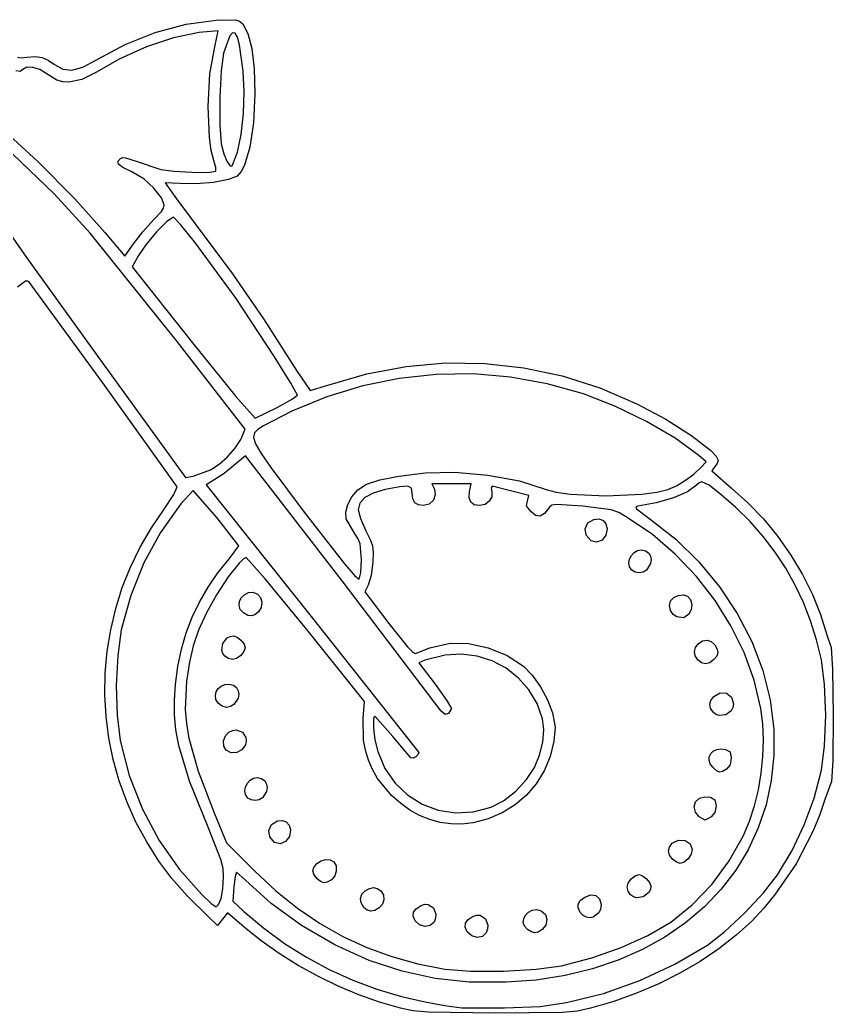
# Model space of a CAD drawing. Header units: metres. Extents: x 1.5 to 28, y 0.1 to 17.1.
# Drawn here: x 17.45 to 28.03, y 0.11 to 13.03 of the extents above; entities that cross this region are included whole.
import ezdxf

# ---------------------------------------------------------------- set-up
doc = ezdxf.new("R2010")
doc.units = ezdxf.units.M

msp = doc.modelspace()

# ---------------------------------------------------------------- linework, layer by layer
at = {"layer": '1', "color": 3}
for p, q in [((19.210617, 12.866263), (19.61079, 12.972342)), ((19.61079, 12.972342), (20.003088, 13.023753)), ((20.003088, 13.023753), (20.255546, 13.028785)), ((20.255546, 13.028785), (20.307852, 13.011439)), ((20.307852, 13.011439), (20.347837, 12.9757)), ((20.347837, 12.9757), (20.416367, 12.853065)), ((18.817481, 12.710441), (19.210617, 12.866263)), ((19.449355, 12.793187), (19.09679, 12.676164)), ((19.783389, 12.864625), (19.449355, 12.793187)), ((20.028387, 12.887301), (19.783389, 12.864625)), ((19.984125, 12.679257), (20.028387, 12.887301)), ((20.181101, 12.819208), (20.09864, 12.594997)), ((20.217019, 12.861444), (20.181101, 12.819208)), ((20.249818, 12.856719), (20.217019, 12.861444)), ((20.279813, 12.804748), (20.249818, 12.856719)), ((20.307321, 12.705245), (20.279813, 12.804748)), ((20.416367, 12.853065), (20.466263, 12.656513)), ((18.446293, 12.509797), (18.817481, 12.710441)), ((19.09679, 12.676164), (18.751305, 12.523451)), ((19.922477, 12.326011), (19.984125, 12.679257)), ((20.356142, 12.3625), (20.307321, 12.705245)), ((17.416628, 12.542337), (17.466721, 12.534864)), ((17.466721, 12.534864), (17.540179, 12.542198)), ((17.540179, 12.542198), (17.649529, 12.550324)), ((17.649529, 12.550324), (17.738939, 12.539322)), ((17.738939, 12.539322), (17.818524, 12.506573)), ((20.09864, 12.594997), (20.067547, 12.366679)), ((20.466263, 12.656513), (20.496169, 12.39385)), ((17.538582, 12.411832), (17.489062, 12.38333)), ((17.618683, 12.410219), (17.538582, 12.411832)), ((17.709574, 12.381951), (17.618683, 12.410219)), ((17.818524, 12.506573), (17.898399, 12.449458)), ((17.898399, 12.449458), (18.006673, 12.386075)), ((18.127268, 12.374254), (18.270402, 12.41512)), ((18.270402, 12.41512), (18.446293, 12.509797)), ((18.751305, 12.523451), (18.438508, 12.344945)), ((17.451598, 12.356227), (17.396569, 12.366281)), ((17.489062, 12.38333), (17.451598, 12.356227)), ((17.791469, 12.330484), (17.709574, 12.381951)), ((17.931537, 12.245063), (17.791469, 12.330484)), ((18.006673, 12.386075), (18.127268, 12.374254)), ((18.438508, 12.344945), (18.256838, 12.252333)), ((19.899196, 11.902008), (19.922477, 12.326011)), ((20.067547, 12.366679), (20.050548, 12.01873)), ((20.369039, 12.096842), (20.356142, 12.3625)), ((20.496169, 12.39385), (20.504727, 12.072886)), ((18.007551, 12.224624), (17.931537, 12.245063)), ((18.087254, 12.219026), (18.007551, 12.224624)), ((18.256838, 12.252333), (18.087254, 12.219026)), ((20.050548, 12.01873), (20.050406, 11.6644)), ((20.359039, 11.809937), (20.369039, 12.096842)), ((20.504727, 12.072886), (20.486962, 11.68878)), ((19.91508, 11.496978), (19.899196, 11.902008)), ((20.328576, 11.535579), (20.359039, 11.809937)), ((20.050406, 11.6644), (20.069887, 11.416939)), ((20.486962, 11.68878), (20.441545, 11.372885)), ((17.211439, 11.619575), (17.683251, 11.18489)), ((20.280087, 11.307563), (20.328576, 11.535579)), ((19.93796, 11.329618), (19.91508, 11.496978)), ((20.069887, 11.416939), (20.10222, 11.287269)), ((20.441545, 11.372885), (20.371121, 11.137779)), ((17.893703, 10.764247), (17.357471, 11.28254)), ((19.970932, 11.20065), (19.93796, 11.329618)), ((20.10222, 11.287269), (20.140686, 11.188654)), ((20.212572, 11.13148), (20.280087, 11.307563)), ((17.683251, 11.18489), (18.163368, 10.701225)), ((18.723592, 11.185922), (18.756586, 11.224164)), ((18.731441, 11.150639), (18.723592, 11.185922)), ((18.786961, 11.110147), (18.731441, 11.150639)), ((18.756586, 11.224164), (18.783593, 11.237062)), ((18.783593, 11.237062), (18.822304, 11.236241)), ((18.822304, 11.236241), (18.961197, 11.188896)), ((18.961197, 11.188896), (19.281173, 11.083059)), ((19.997612, 11.107996), (19.970932, 11.20065)), ((20.140686, 11.188654), (20.179423, 11.132817)), ((20.179423, 11.132817), (20.197062, 11.124603)), ((20.197062, 11.124603), (20.212572, 11.13148)), ((20.371121, 11.137779), (20.327359, 11.054454)), ((18.89698, 11.056283), (18.786961, 11.110147)), ((19.061694, 10.961484), (18.89698, 11.056283)), ((19.281173, 11.083059), (19.454158, 11.059274)), ((19.454158, 11.059274), (19.686356, 11.045703)), ((19.686356, 11.045703), (19.895443, 11.045006)), ((19.895443, 11.045006), (19.999096, 11.059846)), ((19.999096, 11.059846), (19.997612, 11.107996)), ((20.278336, 10.996044), (20.164925, 10.950806)), ((20.327359, 11.054454), (20.278336, 10.996044)), ((19.193888, 10.83933), (19.061694, 10.961484)), ((19.532131, 10.900025), (19.337618, 10.907798)), ((19.337618, 10.907798), (19.485784, 10.700499)), ((19.739701, 10.89609), (19.532131, 10.900025)), ((19.968006, 10.915253), (19.739701, 10.89609)), ((20.164925, 10.950806), (19.968006, 10.915253)), ((16.901614, 10.842705), (17.535601, 9.936475)), ((18.36224, 10.255209), (17.893703, 10.764247)), ((19.293195, 10.713349), (19.193888, 10.83933)), ((18.163368, 10.701225), (18.557437, 10.259608)), ((19.325661, 10.622687), (19.293195, 10.713349)), ((19.316705, 10.581171), (19.325661, 10.622687)), ((19.485784, 10.700499), (20.213566, 9.726354)), ((19.188491, 10.426624), (19.290891, 10.537169)), ((19.290891, 10.537169), (19.316705, 10.581171)), ((19.047889, 10.272869), (19.188491, 10.426624)), ((19.36283, 10.40679), (19.227059, 10.269415)), ((19.446537, 10.464219), (19.36283, 10.40679)), ((19.540563, 10.368582), (19.446537, 10.464219)), ((19.738113, 10.120993), (19.540563, 10.368582)), ((19.494081, 8.843186), (18.36224, 10.255209)), ((18.557437, 10.259608), (18.81376, 9.956219)), ((18.927545, 10.115744), (19.047889, 10.272869)), ((19.227059, 10.269415), (19.087001, 10.104461)), ((18.81376, 9.956219), (18.927545, 10.115744)), ((19.087001, 10.104461), (18.990434, 9.964298)), ((20.262002, 9.405886), (19.738113, 10.120993)), ((18.990434, 9.964298), (18.911876, 9.817156)), ((17.535601, 9.936475), (18.462729, 8.648683)), ((18.911876, 9.817156), (19.696247, 8.827906)), ((20.213566, 9.726354), (20.620898, 9.138196)), ((17.52087, 9.628214), (17.418504, 9.553542)), ((17.549112, 9.630862), (17.52087, 9.628214)), ((17.572378, 9.614471), (17.549112, 9.630862)), ((18.55127, 8.275132), (17.572378, 9.614471)), ((20.762045, 8.645374), (20.262002, 9.405886)), ((20.620898, 9.138196), (21.056262, 8.453386)), ((20.38184, 7.703018), (19.494081, 8.843186)), ((19.696247, 8.827906), (20.258499, 8.131508)), ((18.462729, 8.648683), (19.605729, 7.073937)), ((20.972662, 8.30501), (20.762045, 8.645374)), ((22.474241, 8.520368), (22.986369, 8.565481)), ((22.986369, 8.565481), (23.497196, 8.560072)), ((23.497196, 8.560072), (24.004146, 8.504298)), ((21.056262, 8.453386), (21.225458, 8.206441)), ((21.456397, 8.277962), (21.963391, 8.42458)), ((21.963391, 8.42458), (22.474241, 8.520368)), ((22.86656, 8.416881), (22.385698, 8.365704)), ((23.349678, 8.422411), (22.86656, 8.416881)), ((23.831857, 8.382106), (23.349678, 8.422411)), ((24.004146, 8.504298), (24.50464, 8.398313)), ((24.50464, 8.398313), (24.996101, 8.242273)), ((19.495418, 6.95401), (18.55127, 8.275132)), ((21.059173, 8.145881), (20.972662, 8.30501)), ((21.225458, 8.206441), (21.456397, 8.277962)), ((21.91029, 8.269068), (21.443531, 8.127161)), ((22.385698, 8.365704), (21.91029, 8.269068)), ((24.309899, 8.295778), (23.831857, 8.382106)), ((24.780608, 8.163239), (24.309899, 8.295778)), ((20.982488, 8.089849), (21.059173, 8.145881)), ((25.190223, 8.004248), (24.780608, 8.163239)), ((24.996101, 8.242273), (25.475951, 8.036331)), ((20.258499, 8.131508), (20.50884, 7.846348)), ((20.798118, 7.98819), (20.982488, 8.089849)), ((21.443531, 8.127161), (20.988618, 7.940171)), ((25.475951, 8.036331), (25.852431, 7.833223)), ((20.50884, 7.846348), (20.798118, 7.98819)), ((20.988618, 7.940171), (20.618203, 7.747679)), ((25.599807, 7.805633), (25.190223, 8.004248)), ((25.97471, 7.585871), (25.599807, 7.805633)), ((25.852431, 7.833223), (26.192776, 7.616725)), ((20.322622, 7.571023), (20.38184, 7.703018)), ((20.500739, 7.655171), (20.487968, 7.597056)), ((20.546369, 7.700702), (20.500739, 7.655171)), ((20.618203, 7.747679), (20.546369, 7.700702)), ((20.247434, 7.453876), (20.322622, 7.571023)), ((20.487968, 7.597056), (20.51471, 7.512328)), ((20.51471, 7.512328), (20.58762, 7.386958)), ((26.280284, 7.363442), (25.97471, 7.585871)), ((26.192776, 7.616725), (26.439292, 7.426794)), ((20.15141, 7.343699), (20.247434, 7.453876)), ((20.58762, 7.386958), (20.713352, 7.206916)), ((26.439292, 7.426794), (26.509334, 7.354278)), ((19.928726, 7.176202), (20.042518, 7.248479)), ((20.042518, 7.248479), (20.15141, 7.343699)), ((20.385237, 7.359775), (20.231887, 7.23346)), ((21.640468, 5.729941), (20.385237, 7.359775)), ((26.379062, 7.280568), (26.280284, 7.363442)), ((26.308507, 7.204284), (26.379062, 7.280568)), ((26.521849, 7.258043), (26.491951, 7.218663)), ((26.509334, 7.354278), (26.534284, 7.303386)), ((26.534284, 7.303386), (26.521849, 7.258043)), ((19.702948, 7.092166), (19.928726, 7.176202)), ((20.105557, 7.127301), (19.986949, 7.049442)), ((20.231887, 7.23346), (20.105557, 7.127301)), ((20.713352, 7.206916), (21.149898, 6.626699)), ((22.379132, 7.093562), (22.722074, 7.135351)), ((22.722074, 7.135351), (23.108385, 7.14474)), ((23.108385, 7.14474), (23.536511, 7.107278)), ((23.536511, 7.107278), (23.950877, 7.030498)), ((26.107595, 7.039351), (26.218061, 7.120473)), ((26.218061, 7.120473), (26.308507, 7.204284)), ((26.491951, 7.218663), (26.449618, 7.164332)), ((26.449618, 7.164332), (26.707744, 6.936196)), ((19.605729, 7.073937), (19.702948, 7.092166)), ((19.986949, 7.049442), (19.87384, 6.978859)), ((19.87384, 6.978859), (21.256729, 5.244828)), ((21.844289, 6.914359), (21.958422, 6.987644)), ((21.958422, 6.987644), (22.130642, 7.045852)), ((22.130642, 7.045852), (22.379132, 7.093562)), ((23.064835, 6.992886), (22.810161, 6.992886)), ((22.810161, 6.992886), (22.841782, 6.923486)), ((23.319509, 6.992886), (23.064835, 6.992886)), ((23.30092, 6.893798), (23.319509, 6.992886)), ((23.950877, 7.030498), (24.295909, 6.921938)), ((25.990065, 6.969499), (26.107595, 7.039351)), ((26.286498, 7.007996), (26.250151, 6.976471)), ((26.321865, 7.021108), (26.286498, 7.007996)), ((26.415612, 6.974133), (26.321865, 7.021108)), ((19.327189, 6.665814), (19.453252, 6.853843)), ((19.453252, 6.853843), (19.495418, 6.95401)), ((19.705465, 6.908219), (19.543696, 6.73183)), ((20.009843, 6.557182), (19.705465, 6.908219)), ((21.768495, 6.82649), (21.844289, 6.914359)), ((22.045859, 6.872196), (21.935797, 6.813759)), ((22.202329, 6.917835), (22.045859, 6.872196)), ((22.392374, 6.956043), (22.202329, 6.917835)), ((22.498594, 6.96315), (22.392374, 6.956043)), ((22.544837, 6.936023), (22.498594, 6.96315)), ((22.554951, 6.87153), (22.544837, 6.936023)), ((22.563256, 6.798422), (22.554951, 6.87153)), ((22.853831, 6.84912), (22.828885, 6.78053)), ((22.841782, 6.923486), (22.853831, 6.84912)), ((23.296335, 6.814294), (23.30092, 6.893798)), ((23.59158, 6.96423), (23.581537, 6.943476)), ((23.581537, 6.943476), (23.58787, 6.892971)), ((23.58787, 6.892971), (23.587473, 6.8254)), ((24.072207, 6.839704), (23.59158, 6.96423)), ((24.295909, 6.921938), (24.426282, 6.886154)), ((24.426282, 6.886154), (24.610498, 6.860453)), ((24.610498, 6.860453), (25.07131, 6.839408)), ((25.07131, 6.839408), (25.540051, 6.859018)), ((25.540051, 6.859018), (25.734178, 6.884135)), ((25.734178, 6.884135), (25.878428, 6.919495)), ((25.878428, 6.919495), (25.990065, 6.969499)), ((26.135838, 6.890504), (25.952837, 6.80989)), ((26.250151, 6.976471), (26.135838, 6.890504)), ((26.574668, 6.852574), (26.415612, 6.974133)), ((26.763979, 6.685475), (26.574668, 6.852574)), ((26.707744, 6.936196), (26.921053, 6.747441)), ((19.543696, 6.73183), (19.280328, 6.362617)), ((21.68911, 6.624642), (21.715072, 6.725605)), ((21.715072, 6.725605), (21.768495, 6.82649)), ((21.870767, 6.741496), (21.849396, 6.654382)), ((21.935797, 6.813759), (21.870767, 6.741496)), ((22.589274, 6.748454), (22.563256, 6.798422)), ((22.634656, 6.719808), (22.589274, 6.748454)), ((22.701056, 6.710663), (22.634656, 6.719808)), ((22.775205, 6.730213), (22.701056, 6.710663)), ((22.828885, 6.78053), (22.775205, 6.730213)), ((23.316332, 6.756996), (23.296335, 6.814294)), ((23.360623, 6.722315), (23.316332, 6.756996)), ((23.428922, 6.710663), (23.360623, 6.722315)), ((23.500914, 6.72612), (23.428922, 6.710663)), ((23.556126, 6.767074), (23.500914, 6.72612)), ((23.587473, 6.8254), (23.556126, 6.767074)), ((24.039287, 6.708181), (24.051922, 6.769336)), ((24.051922, 6.769336), (24.072207, 6.839704)), ((24.430573, 6.725209), (24.370015, 6.714973)), ((24.77335, 6.702665), (24.430573, 6.725209)), ((25.728487, 6.744434), (25.490125, 6.703937)), ((25.952837, 6.80989), (25.728487, 6.744434)), ((26.921053, 6.747441), (27.122342, 6.53737)), ((19.160892, 6.422571), (19.327189, 6.665814)), ((21.149898, 6.626699), (21.672869, 5.95423)), ((21.695695, 6.536535), (21.68911, 6.624642)), ((21.849396, 6.654382), (21.879278, 6.543)), ((24.090685, 6.639919), (24.039287, 6.708181)), ((24.159461, 6.583402), (24.090685, 6.639919)), ((24.273811, 6.605856), (24.216905, 6.571341)), ((24.340969, 6.689066), (24.273811, 6.605856)), ((24.370015, 6.714973), (24.340969, 6.689066)), ((25.141798, 6.657098), (24.77335, 6.702665)), ((25.241939, 6.620076), (25.141798, 6.657098)), ((25.351906, 6.55697), (25.241939, 6.620076)), ((25.490125, 6.703937), (25.461709, 6.694385)), ((25.461709, 6.694385), (25.473218, 6.669118)), ((25.473218, 6.669118), (25.650994, 6.534627)), ((26.948491, 6.501882), (26.763979, 6.685475)), ((20.297173, 6.185317), (20.009843, 6.557182)), ((21.80299, 6.352196), (21.695695, 6.536535)), ((21.879278, 6.543), (21.951123, 6.383064)), ((24.216905, 6.571341), (24.159461, 6.583402)), ((24.802867, 6.409147), (24.837161, 6.484504)), ((24.837161, 6.484504), (24.916689, 6.531042)), ((24.916689, 6.531042), (24.984337, 6.536896)), ((24.984337, 6.536896), (25.036607, 6.517536)), ((25.036607, 6.517536), (25.072116, 6.473953)), ((25.072116, 6.473953), (25.089481, 6.407139)), ((25.677696, 6.332695), (25.351906, 6.55697)), ((25.650994, 6.534627), (25.982777, 6.273393)), ((27.119198, 6.307226), (26.948491, 6.501882)), ((27.122342, 6.53737), (27.309264, 6.30959)), ((19.014592, 6.170382), (19.160892, 6.422571)), ((19.280328, 6.362617), (19.062246, 5.964292)), ((21.851161, 6.277786), (21.80299, 6.352196)), ((21.951123, 6.383064), (22.007222, 6.270256)), ((24.816425, 6.325098), (24.802867, 6.409147)), ((25.089481, 6.407139), (25.074504, 6.32465)), ((25.978465, 6.075124), (25.677696, 6.332695)), ((21.877853, 6.211288), (21.851161, 6.277786)), ((21.891729, 6.004309), (21.877853, 6.211288)), ((22.007222, 6.270256), (22.036183, 6.186045)), ((24.880454, 6.252484), (24.816425, 6.325098)), ((24.952829, 6.234625), (24.880454, 6.252484)), ((25.023232, 6.262913), (24.952829, 6.234625)), ((25.074504, 6.32465), (25.023232, 6.262913)), ((25.982777, 6.273393), (26.283896, 5.977808)), ((27.273636, 6.105359), (27.119198, 6.307226)), ((27.309264, 6.30959), (27.479471, 6.067714)), ((18.888348, 5.910382), (19.014592, 6.170382)), ((20.174662, 6.022261), (20.297173, 6.185317)), ((22.036183, 6.186045), (22.044973, 6.098799)), ((22.044973, 6.098799), (22.040554, 5.976886)), ((25.405429, 6.062041), (25.441394, 6.100359)), ((25.441394, 6.100359), (25.486185, 6.126111)), ((25.486185, 6.126111), (25.536739, 6.134969)), ((25.536739, 6.134969), (25.589996, 6.122605)), ((25.589996, 6.122605), (25.630708, 6.092925)), ((25.630708, 6.092925), (25.654218, 6.052285)), ((26.2512, 5.788568), (25.978465, 6.075124)), ((27.412149, 5.89562), (27.273636, 6.105359)), ((19.062246, 5.964292), (18.891127, 5.540398)), ((20.026464, 5.836111), (20.174662, 6.022261)), ((20.301703, 5.962228), (20.159866, 5.784077)), ((20.355941, 6.014456), (20.301703, 5.962228)), ((20.392714, 6.03333), (20.355941, 6.014456)), ((20.640665, 5.758328), (20.392714, 6.03333)), ((21.672869, 5.95423), (21.808631, 5.796116)), ((21.883328, 5.839091), (21.891729, 6.004309)), ((22.040554, 5.976886), (22.018447, 5.801487)), ((25.372217, 5.965012), (25.381349, 6.015483)), ((25.381094, 5.914956), (25.372217, 5.965012)), ((25.381349, 6.015483), (25.405429, 6.062041)), ((25.6549, 5.956521), (25.602582, 5.872091)), ((25.654218, 6.052285), (25.661843, 6.005285)), ((25.661843, 6.005285), (25.6549, 5.956521)), ((26.283896, 5.977808), (26.550995, 5.65357)), ((27.479471, 6.067714), (27.630616, 5.815351)), ((18.782221, 5.643704), (18.888348, 5.910382)), ((19.897048, 5.647956), (20.026464, 5.836111)), ((21.86313, 5.753625), (21.883328, 5.839091)), ((25.41104, 5.869641), (25.381094, 5.914956)), ((25.453434, 5.845723), (25.41104, 5.869641)), ((25.507802, 5.835775), (25.453434, 5.845723)), ((25.559841, 5.84562), (25.507802, 5.835775)), ((25.602582, 5.872091), (25.559841, 5.84562)), ((27.535078, 5.677349), (27.412149, 5.89562)), ((27.630616, 5.815351), (27.760351, 5.556111)), ((20.159866, 5.784077), (20.005273, 5.551609)), ((21.182853, 5.097154), (20.640665, 5.758328)), ((22.93082, 4.03696), (21.640468, 5.729941)), ((21.808631, 5.796116), (21.86313, 5.753625)), ((22.018447, 5.801487), (21.982456, 5.677402)), ((26.492888, 5.477337), (26.2512, 5.788568)), ((18.696269, 5.371485), (18.782221, 5.643704)), ((19.785691, 5.456106), (19.897048, 5.647956)), ((20.374446, 5.554966), (20.425213, 5.57918)), ((20.425213, 5.57918), (20.482388, 5.582655)), ((20.482388, 5.582655), (20.54188, 5.559893)), ((20.54188, 5.559893), (20.580972, 5.514618)), ((21.982456, 5.677402), (21.936652, 5.589586)), ((21.936652, 5.589586), (22.250069, 5.176544)), ((26.550995, 5.65357), (26.780723, 5.306382)), ((27.642763, 5.449886), (27.535078, 5.677349)), ((27.760351, 5.556111), (27.86633, 5.293604)), ((18.891127, 5.540398), (18.768648, 5.09448)), ((19.691674, 5.258873), (19.785691, 5.456106)), ((20.005273, 5.551609), (19.875991, 5.317557)), ((20.301499, 5.412878), (20.308499, 5.466317)), ((20.308499, 5.466317), (20.334178, 5.515512)), ((20.334178, 5.515512), (20.374446, 5.554966)), ((20.580972, 5.514618), (20.596419, 5.452262)), ((20.596419, 5.452262), (20.587531, 5.386304)), ((25.90214, 5.412204), (25.914081, 5.470165)), ((25.914081, 5.470165), (25.955133, 5.51348)), ((25.955133, 5.51348), (26.01548, 5.541248)), ((26.01548, 5.541248), (26.080728, 5.549356)), ((26.080728, 5.549356), (26.136486, 5.533695)), ((26.136486, 5.533695), (26.174125, 5.488721)), ((26.174125, 5.488721), (26.189709, 5.424305)), ((26.700516, 5.145743), (26.492888, 5.477337)), ((27.735548, 5.212571), (27.642763, 5.449886)), ((18.630552, 5.094857), (18.696269, 5.371485)), ((19.875991, 5.317557), (19.775092, 5.090602)), ((20.317268, 5.360694), (20.301499, 5.412878)), ((20.359898, 5.315264), (20.317268, 5.360694)), ((20.415502, 5.283027), (20.359898, 5.315264)), ((20.553619, 5.33022), (20.505405, 5.289968)), ((20.587531, 5.386304), (20.553619, 5.33022)), ((25.915591, 5.347967), (25.90214, 5.412204)), ((25.948501, 5.292738), (25.915591, 5.347967)), ((26.182316, 5.355423), (26.151026, 5.297057)), ((26.189709, 5.424305), (26.182316, 5.355423)), ((26.780723, 5.306382), (26.969723, 4.941942)), ((19.614275, 5.054568), (19.691674, 5.258873)), ((20.461685, 5.274416), (20.415502, 5.283027)), ((20.505405, 5.289968), (20.461685, 5.274416)), ((21.256729, 5.244828), (22.639618, 3.497847)), ((22.250069, 5.176544), (22.492083, 4.874104)), ((25.994939, 5.261805), (25.948501, 5.292738)), ((26.087246, 5.250614), (25.994939, 5.261805)), ((26.151026, 5.297057), (26.087246, 5.250614)), ((27.813772, 4.964743), (27.735548, 5.212571)), ((27.86633, 5.293604), (27.946205, 5.031441)), ((18.585131, 4.814957), (18.630552, 5.094857)), ((18.768648, 5.09448), (18.721957, 4.762374)), ((19.552773, 4.841501), (19.614275, 5.054568)), ((19.775092, 5.090602), (19.70428, 4.886606)), ((21.934575, 4.160978), (21.182853, 5.097154)), ((26.871071, 4.798096), (26.700516, 5.145743)), ((20.077615, 4.830942), (20.091613, 4.918175)), ((20.091613, 4.918175), (20.146966, 4.988463)), ((20.146966, 4.988463), (20.186783, 5.009603)), ((20.186783, 5.009603), (20.232898, 5.01733)), ((20.232898, 5.01733), (20.277094, 5.000345)), ((20.277094, 5.000345), (20.325968, 4.959103)), ((20.325968, 4.959103), (20.365543, 4.908168)), ((22.783727, 4.861777), (23.04884, 4.920132)), ((23.04884, 4.920132), (23.283977, 4.917089)), ((23.283977, 4.917089), (23.540829, 4.860323)), ((26.23899, 4.86605), (26.275451, 4.914178)), ((26.275451, 4.914178), (26.332033, 4.949559)), ((26.332033, 4.949559), (26.390343, 4.958413)), ((26.390343, 4.958413), (26.444932, 4.941145)), ((26.444932, 4.941145), (26.490351, 4.898161)), ((26.969723, 4.941942), (27.114641, 4.565952)), ((27.877779, 4.705743), (27.813772, 4.964743)), ((27.946205, 5.031441), (28.006001, 4.863519)), ((18.560065, 4.532919), (18.585131, 4.814957)), ((19.506448, 4.617985), (19.552773, 4.841501)), ((19.70428, 4.886606), (19.654898, 4.675686)), ((20.08949, 4.788618), (20.077615, 4.830942)), ((20.115745, 4.751235), (20.08949, 4.788618)), ((20.364784, 4.812562), (20.322415, 4.762015)), ((20.38184, 4.862108), (20.364784, 4.812562)), ((20.365543, 4.908168), (20.38184, 4.862108)), ((22.492083, 4.874104), (22.561106, 4.80356)), ((22.561106, 4.80356), (22.594496, 4.787904)), ((22.594496, 4.787904), (22.783727, 4.861777)), ((23.540829, 4.860323), (23.789276, 4.759244)), ((26.225952, 4.811724), (26.23899, 4.86605)), ((26.236437, 4.755593), (26.225952, 4.811724)), ((26.490351, 4.898161), (26.522444, 4.842855)), ((26.531343, 4.79691), (26.516617, 4.753772)), ((26.522444, 4.842855), (26.531343, 4.79691)), ((27.00154, 4.438707), (26.871071, 4.798096)), ((28.006001, 4.863519), (28.023103, 4.579272)), ((18.721957, 4.762374), (18.703743, 4.372398)), ((19.654898, 4.675686), (19.618289, 4.427958)), ((20.163055, 4.719913), (20.115745, 4.751235)), ((20.214523, 4.706886), (20.163055, 4.719913)), ((20.267929, 4.722708), (20.214523, 4.706886)), ((20.322415, 4.762015), (20.267929, 4.722708)), ((22.716425, 4.697815), (22.638009, 4.664552)), ((22.638009, 4.664552), (22.85048, 4.385845)), ((22.981603, 4.763235), (22.716425, 4.697815)), ((23.191584, 4.778208), (22.981603, 4.763235)), ((23.397026, 4.75283), (23.191584, 4.778208)), ((23.59284, 4.690412), (23.397026, 4.75283)), ((23.773934, 4.594265), (23.59284, 4.690412)), ((23.789276, 4.759244), (23.999198, 4.62326)), ((26.270547, 4.702052), (26.236437, 4.755593)), ((26.318725, 4.664551), (26.270547, 4.702052)), ((26.370651, 4.652886), (26.318725, 4.664551)), ((26.424348, 4.667013), (26.370651, 4.652886)), ((26.47784, 4.706886), (26.424348, 4.667013)), ((26.516617, 4.753772), (26.47784, 4.706886)), ((27.918795, 4.385249), (27.877779, 4.705743)), ((18.555413, 4.249878), (18.560065, 4.532919)), ((19.474577, 4.38233), (19.506448, 4.617985)), ((23.935217, 4.4677), (23.773934, 4.594265)), ((23.999198, 4.62326), (24.115212, 4.504006)), ((27.114641, 4.565952), (27.212125, 4.184112)), ((28.023103, 4.579272), (28.029609, 3.985151)), ((19.618289, 4.427958), (19.600982, 4.06003)), ((24.0716, 4.314029), (23.935217, 4.4677)), ((24.115212, 4.504006), (24.224111, 4.350968)), ((27.08891, 4.071886), (27.00154, 4.438707)), ((18.703743, 4.372398), (18.714561, 3.983116)), ((19.460272, 4.180924), (19.474577, 4.38233)), ((19.99253, 4.238915), (20.003086, 4.286871)), ((20.003086, 4.286871), (20.029114, 4.329433)), ((20.029114, 4.329433), (20.067546, 4.362982)), ((20.067546, 4.362982), (20.115318, 4.383899)), ((20.115318, 4.383899), (20.169364, 4.388563)), ((20.169364, 4.388563), (20.226618, 4.373354)), ((20.226618, 4.373354), (20.267366, 4.343537)), ((20.267366, 4.343537), (20.290407, 4.302785)), ((20.290407, 4.302785), (20.297175, 4.255693)), ((22.85048, 4.385845), (23.000538, 4.178628)), ((24.177992, 4.136562), (24.0716, 4.314029)), ((24.224111, 4.350968), (24.314906, 4.18187)), ((26.47784, 4.227108), (26.560479, 4.274746)), ((26.560479, 4.274746), (26.643019, 4.26975)), ((26.643019, 4.26975), (26.70647, 4.219328)), ((27.93261, 3.984967), (27.918795, 4.385249)), ((18.571236, 3.966968), (18.555413, 4.249878)), ((19.461374, 3.987474), (19.460272, 4.180924)), ((20.000509, 4.189186), (19.99253, 4.238915)), ((20.030092, 4.141304), (20.000509, 4.189186)), ((20.082156, 4.102243), (20.030092, 4.141304)), ((20.289102, 4.206858), (20.234162, 4.12234)), ((20.297175, 4.255693), (20.289102, 4.206858)), ((21.916631, 3.945814), (21.934575, 4.160978)), ((23.000538, 4.178628), (23.062951, 4.071801)), ((24.249302, 3.938613), (24.177992, 4.136562)), ((24.314906, 4.18187), (24.376612, 4.014433)), ((26.423942, 4.125881), (26.438618, 4.176158)), ((26.438618, 4.176158), (26.47784, 4.227108)), ((26.70647, 4.219328), (26.73184, 4.130688)), ((27.212125, 4.184112), (27.258819, 3.802123)), ((19.600982, 4.06003), (19.615679, 3.87689)), ((20.137048, 4.085997), (20.082156, 4.102243)), ((20.19016, 4.095848), (20.137048, 4.085997)), ((20.234162, 4.12234), (20.19016, 4.095848)), ((22.983414, 3.994046), (22.93082, 4.03696)), ((23.062951, 4.071801), (23.025206, 4.005138)), ((24.376612, 4.014433), (24.412907, 3.826659)), ((26.433781, 4.07562), (26.423942, 4.125881)), ((26.468103, 4.024719), (26.433781, 4.07562)), ((26.505293, 3.995134), (26.468103, 4.024719)), ((26.703296, 4.042885), (26.633745, 3.989495)), ((26.724201, 4.083091), (26.703296, 4.042885)), ((26.73184, 4.130688), (26.724201, 4.083091)), ((27.114358, 3.872469), (27.08891, 4.071886)), ((18.607592, 3.685323), (18.571236, 3.966968)), ((18.714561, 3.983116), (18.754968, 3.653088)), ((19.479781, 3.793671), (19.461374, 3.987474)), ((19.615679, 3.87689), (19.647717, 3.685797)), ((21.920689, 3.661268), (21.916631, 3.945814)), ((22.0498, 3.930779), (22.049096, 3.817265)), ((22.058335, 3.961406), (22.0498, 3.930779)), ((22.072752, 3.968404), (22.058335, 3.961406)), ((22.30131, 3.704997), (22.072752, 3.968404)), ((23.025206, 4.005138), (22.983414, 3.994046)), ((24.265999, 3.796187), (24.249302, 3.938613)), ((26.547307, 3.980209), (26.505293, 3.995134)), ((26.633745, 3.989495), (26.547307, 3.980209)), ((27.919183, 3.585811), (27.93261, 3.984967)), ((28.029609, 3.985151), (28.025014, 3.394768)), ((19.51739, 3.591207), (19.479781, 3.793671)), ((20.123073, 3.71372), (20.168792, 3.763131)), ((20.168792, 3.763131), (20.216981, 3.785885)), ((20.216981, 3.785885), (20.263947, 3.792501)), ((20.263947, 3.792501), (20.344492, 3.764784)), ((20.344492, 3.764784), (20.39099, 3.694908)), ((22.049096, 3.817265), (22.068076, 3.665107)), ((24.252692, 3.634455), (24.265999, 3.796187)), ((24.412907, 3.826659), (24.396987, 3.644627)), ((27.123338, 3.662736), (27.114358, 3.872469)), ((27.258819, 3.802123), (27.259322, 3.461355)), ((18.664542, 3.40608), (18.607592, 3.685323)), ((18.754968, 3.653088), (18.873167, 3.198526)), ((19.647717, 3.685797), (19.76914, 3.254245)), ((20.100588, 3.648827), (20.123073, 3.71372)), ((20.103377, 3.582103), (20.100588, 3.648827)), ((20.395398, 3.648827), (20.384006, 3.597805)), ((20.39099, 3.694908), (20.395398, 3.648827)), ((21.94448, 3.527969), (21.920689, 3.661268)), ((22.068076, 3.665107), (22.104179, 3.51155)), ((22.535618, 3.431444), (22.30131, 3.704997)), ((24.211385, 3.465559), (24.252692, 3.634455)), ((24.396987, 3.644627), (24.347096, 3.445771)), ((27.116417, 3.446826), (27.123338, 3.662736)), ((19.657802, 3.127059), (19.51739, 3.591207)), ((20.133484, 3.527197), (20.103377, 3.582103)), ((20.196974, 3.494227), (20.133484, 3.527197)), ((20.270759, 3.498068), (20.196974, 3.494227)), ((20.338538, 3.534126), (20.270759, 3.498068)), ((20.384006, 3.597805), (20.338538, 3.534126)), ((21.982904, 3.400312), (21.94448, 3.527969)), ((22.104179, 3.51155), (22.197896, 3.29116)), ((22.639618, 3.497847), (22.628128, 3.466553)), ((26.437357, 3.484046), (26.470056, 3.516119)), ((26.470056, 3.516119), (26.514551, 3.537763)), ((26.514551, 3.537763), (26.568855, 3.546214)), ((26.568855, 3.546214), (26.630981, 3.538707)), ((26.630981, 3.538707), (26.689928, 3.505699)), ((26.689928, 3.505699), (26.703618, 3.423837)), ((27.878475, 3.268695), (27.919183, 3.585811)), ((18.742145, 3.130372), (18.664542, 3.40608)), ((22.036056, 3.27804), (21.982904, 3.400312)), ((22.56615, 3.42698), (22.535618, 3.431444)), ((22.600313, 3.440806), (22.56615, 3.42698)), ((22.628128, 3.466553), (22.600313, 3.440806)), ((24.144085, 3.30164), (24.211385, 3.465559)), ((24.347096, 3.445771), (24.269273, 3.261174)), ((26.415298, 3.399676), (26.418442, 3.44431)), ((26.429913, 3.352909), (26.415298, 3.399676)), ((26.418442, 3.44431), (26.437357, 3.484046)), ((26.703618, 3.423837), (26.688775, 3.339669)), ((27.094159, 3.228876), (27.116417, 3.446826)), ((27.259322, 3.461355), (27.224869, 3.133054)), ((28.025014, 3.394768), (28.008812, 3.121737)), ((19.76914, 3.254245), (19.975898, 2.714361)), ((22.104028, 3.160896), (22.036056, 3.27804)), ((22.197896, 3.29116), (22.32982, 3.101855)), ((24.041124, 3.145706), (24.144085, 3.30164)), ((24.269273, 3.261174), (24.165847, 3.093184)), ((26.464275, 3.306774), (26.429913, 3.352909)), ((26.513782, 3.261421), (26.464275, 3.306774)), ((26.551392, 3.243494), (26.513782, 3.261421)), ((26.589598, 3.251329), (26.551392, 3.243494)), ((26.640894, 3.283264), (26.589598, 3.251329)), ((26.688775, 3.339669), (26.640894, 3.283264)), ((27.781911, 2.904371), (27.878475, 3.268695)), ((18.84046, 2.859334), (18.742145, 3.130372)), ((18.873167, 3.198526), (19.043485, 2.762151)), ((19.897784, 2.52856), (19.657802, 3.127059)), ((20.410095, 3.098707), (20.446061, 3.137026)), ((20.446061, 3.137026), (20.490851, 3.162778)), ((20.490851, 3.162778), (20.541406, 3.171635)), ((20.541406, 3.171635), (20.594663, 3.159272)), ((20.594663, 3.159272), (20.635375, 3.129591)), ((20.635375, 3.129591), (20.658885, 3.088952)), ((22.284813, 2.94097), (22.104028, 3.160896)), ((22.32982, 3.101855), (22.493797, 2.946655)), ((23.900299, 2.996904), (24.041124, 3.145706)), ((27.05713, 3.013027), (27.094159, 3.228876)), ((27.224869, 3.133054), (27.156716, 2.818406)), ((28.008812, 3.121737), (27.922391, 2.886552)), ((20.376884, 3.001679), (20.386016, 3.052149)), ((20.385761, 2.951622), (20.376884, 3.001679)), ((20.386016, 3.052149), (20.410095, 3.098707)), ((20.659567, 2.993188), (20.607248, 2.908758)), ((20.658885, 3.088952), (20.666509, 3.041952)), ((20.666509, 3.041952), (20.659567, 2.993188)), ((23.740099, 2.872044), (23.900299, 2.996904)), ((24.165847, 3.093184), (24.039147, 2.944151)), ((27.005896, 2.803416), (27.05713, 3.013027)), ((18.959549, 2.5941), (18.84046, 2.859334)), ((20.415707, 2.906308), (20.385761, 2.951622)), ((20.458101, 2.88239), (20.415707, 2.906308)), ((20.512469, 2.872441), (20.458101, 2.88239)), ((20.564507, 2.882287), (20.512469, 2.872441)), ((20.607248, 2.908758), (20.564507, 2.882287)), ((22.399714, 2.837682), (22.284813, 2.94097)), ((22.493797, 2.946655), (22.68367, 2.82858)), ((23.579018, 2.787937), (23.740099, 2.872044)), ((24.039147, 2.944151), (23.891499, 2.816422)), ((26.221828, 2.791354), (26.240361, 2.858156)), ((26.240361, 2.858156), (26.292314, 2.90485)), ((26.292314, 2.90485), (26.362012, 2.921529)), ((26.362012, 2.921529), (26.433425, 2.917819)), ((26.433425, 2.917819), (26.492373, 2.88481)), ((26.492373, 2.88481), (26.506062, 2.802948)), ((27.654768, 2.556885), (27.781911, 2.904371)), ((27.922391, 2.886552), (27.853959, 2.680262)), ((19.043485, 2.762151), (19.262176, 2.352108)), ((19.975898, 2.714361), (20.138289, 2.322108)), ((22.521236, 2.750657), (22.399714, 2.837682)), ((22.648607, 2.680154), (22.521236, 2.750657)), ((22.68367, 2.82858), (22.893284, 2.750651)), ((22.893284, 2.750651), (23.116484, 2.715887)), ((23.116484, 2.715887), (23.347113, 2.727309)), ((23.347113, 2.727309), (23.579018, 2.787937)), ((23.891499, 2.816422), (23.725233, 2.712348)), ((26.237101, 2.720681), (26.221828, 2.791354)), ((26.286564, 2.662375), (26.237101, 2.720681)), ((26.49122, 2.71878), (26.443338, 2.662375)), ((26.506062, 2.802948), (26.49122, 2.71878)), ((26.941023, 2.604182), (27.005896, 2.803416)), ((27.156716, 2.818406), (27.056117, 2.518597)), ((19.099469, 2.335806), (18.959549, 2.5941)), ((20.724142, 2.562638), (20.800269, 2.609163)), ((20.800269, 2.609163), (20.864388, 2.61422)), ((20.864388, 2.61422), (20.915585, 2.595469)), ((20.915585, 2.595469), (20.951449, 2.554563)), ((22.781055, 2.626433), (22.648607, 2.680154)), ((22.917806, 2.589753), (22.781055, 2.626433)), ((23.058089, 2.570374), (22.917806, 2.589753)), ((23.346159, 2.584553), (23.201131, 2.568554)), ((23.542677, 2.634275), (23.346159, 2.584553)), ((23.725233, 2.712348), (23.542677, 2.634275)), ((26.364951, 2.618441), (26.286564, 2.662375)), ((26.443338, 2.662375), (26.364951, 2.618441)), ((26.863076, 2.419465), (26.941023, 2.604182)), ((27.853959, 2.680262), (27.767291, 2.470056)), ((20.065433, 2.1078), (19.897784, 2.52856)), ((20.690044, 2.485919), (20.724142, 2.562638)), ((20.701098, 2.40093), (20.690044, 2.485919)), ((20.951449, 2.554563), (20.969567, 2.493154)), ((20.969567, 2.493154), (20.956591, 2.405079)), ((23.201131, 2.568554), (23.058089, 2.570374)), ((27.056117, 2.518597), (26.924329, 2.234813)), ((27.496655, 2.225309), (27.654768, 2.556885)), ((27.767291, 2.470056), (27.546959, 2.050721)), ((19.258936, 2.083219), (19.099469, 2.335806)), ((19.262176, 2.352108), (19.525498, 1.976542)), ((20.760428, 2.329595), (20.701098, 2.40093)), ((20.835284, 2.310209), (20.760428, 2.329595)), ((20.90625, 2.339734), (20.835284, 2.310209)), ((20.956591, 2.405079), (20.90625, 2.339734)), ((25.936784, 2.317734), (26.018122, 2.358659)), ((26.018122, 2.358659), (26.102552, 2.3543)), ((26.102552, 2.3543), (26.168807, 2.311337)), ((26.677308, 2.088697), (26.863076, 2.419465)), ((20.138289, 2.322108), (20.507009, 1.953954)), ((25.887619, 2.21763), (25.899283, 2.269556)), ((25.901746, 2.163933), (25.887619, 2.21763)), ((25.899283, 2.269556), (25.936784, 2.317734)), ((26.168807, 2.311337), (26.195618, 2.236448)), ((26.195618, 2.236448), (26.180598, 2.175379)), ((26.924329, 2.234813), (26.762607, 1.968241)), ((27.307184, 1.908719), (27.496655, 2.225309)), ((19.427027, 1.859566), (19.258936, 2.083219)), ((20.093106, 1.990329), (20.065433, 2.1078)), ((21.313173, 2.053997), (21.366981, 2.091392)), ((21.366981, 2.091392), (21.427646, 2.108239)), ((21.427646, 2.108239), (21.486107, 2.10361)), ((21.486107, 2.10361), (21.533307, 2.076575)), ((21.533307, 2.076575), (21.562197, 2.023348)), ((25.941618, 2.110441), (25.901746, 2.163933)), ((25.993917, 2.070577), (25.941618, 2.110441)), ((26.040396, 2.053997), (25.993917, 2.070577)), ((26.092351, 2.071651), (26.040396, 2.053997)), ((26.142631, 2.116279), (26.092351, 2.071651)), ((26.180598, 2.175379), (26.142631, 2.116279)), ((26.451628, 1.783733), (26.677308, 2.088697)), ((19.525498, 1.976542), (19.814677, 1.651326)), ((20.099618, 1.882723), (20.093106, 1.990329)), ((20.267279, 1.941108), (20.249536, 1.885669)), ((20.383359, 1.839729), (20.267279, 1.941108)), ((20.507009, 1.953954), (20.778822, 1.700703)), ((21.259859, 1.960187), (21.273067, 2.004746)), ((21.273583, 1.914474), (21.259859, 1.960187)), ((21.273067, 2.004746), (21.313173, 2.053997)), ((21.565842, 1.957352), (21.546005, 1.892806)), ((21.562197, 2.023348), (21.565842, 1.957352)), ((26.762607, 1.968241), (26.572206, 1.720067)), ((27.546959, 2.050721), (27.276812, 1.65419)), ((19.63187, 1.630719), (19.427027, 1.859566)), ((20.090015, 1.72711), (20.099618, 1.882723)), ((20.249536, 1.885669), (20.233307, 1.752379)), ((20.718388, 1.534931), (20.383359, 1.839729)), ((21.314273, 1.861763), (21.273583, 1.914474)), ((21.360942, 1.81978), (21.314273, 1.861763)), ((21.403386, 1.803264), (21.360942, 1.81978)), ((21.448817, 1.81154), (21.403386, 1.803264)), ((21.504449, 1.84393), (21.448817, 1.81154)), ((21.546005, 1.892806), (21.504449, 1.84393)), ((25.364774, 1.798974), (25.40408, 1.853461)), ((25.40408, 1.853461), (25.454628, 1.89583)), ((25.454628, 1.89583), (25.504173, 1.912886)), ((25.504173, 1.912886), (25.550233, 1.896588)), ((25.550233, 1.896588), (25.601168, 1.857014)), ((25.601168, 1.857014), (25.642411, 1.80814)), ((27.12543, 1.675278), (27.307184, 1.908719)), ((20.066928, 1.59866), (20.090015, 1.72711)), ((20.233307, 1.752379), (20.218158, 1.563649)), ((20.778822, 1.700703), (21.059302, 1.475396)), ((21.897359, 1.6542), (21.940342, 1.699619)), ((21.940342, 1.699619), (21.997904, 1.731057)), ((21.997904, 1.731057), (22.050895, 1.741467)), ((22.050895, 1.741467), (22.099451, 1.730849)), ((22.099451, 1.730849), (22.143713, 1.699203)), ((22.143713, 1.699203), (22.177983, 1.644843)), ((25.348951, 1.745568), (25.364774, 1.798974)), ((25.361979, 1.6941), (25.348951, 1.745568)), ((25.3933, 1.64679), (25.361979, 1.6941)), ((25.651669, 1.717828), (25.630528, 1.678012)), ((25.642411, 1.80814), (25.659396, 1.763943)), ((25.659396, 1.763943), (25.651669, 1.717828)), ((26.194983, 1.515212), (26.451628, 1.783733)), ((26.572206, 1.720067), (26.354383, 1.491479)), ((19.901591, 1.362552), (19.63187, 1.630719)), ((19.814677, 1.651326), (19.935978, 1.534999)), ((20.034531, 1.521603), (20.066928, 1.59866)), ((20.218158, 1.563649), (20.360708, 1.434878)), ((21.880091, 1.599611), (21.897359, 1.6542)), ((21.888944, 1.541301), (21.880091, 1.599611)), ((22.185828, 1.583468), (22.168023, 1.52442)), ((22.177983, 1.644843), (22.185828, 1.583468)), ((24.711416, 1.526148), (24.739822, 1.57223)), ((24.739822, 1.57223), (24.798257, 1.618911)), ((24.798257, 1.618911), (24.875306, 1.64869)), ((24.875306, 1.64869), (24.943311, 1.638952)), ((24.943311, 1.638952), (24.991795, 1.594565)), ((24.991795, 1.594565), (25.010284, 1.520396)), ((25.430683, 1.620536), (25.3933, 1.64679)), ((25.473007, 1.60866), (25.430683, 1.620536)), ((25.560241, 1.622659), (25.473007, 1.60866)), ((25.630528, 1.678012), (25.560241, 1.622659)), ((26.882011, 1.414462), (27.12543, 1.675278)), ((27.276812, 1.65419), (27.127876, 1.47249)), ((19.935978, 1.534999), (20.002545, 1.489552)), ((20.002545, 1.489552), (20.034531, 1.521603)), ((20.360708, 1.434878), (20.620206, 1.216156)), ((21.114689, 1.248819), (20.718388, 1.534931)), ((21.059302, 1.475396), (21.349416, 1.277538)), ((21.924325, 1.484719), (21.888944, 1.541301)), ((21.968241, 1.448735), (21.924325, 1.484719)), ((22.015306, 1.435501), (21.968241, 1.448735)), ((22.067134, 1.444957), (22.015306, 1.435501)), ((22.125338, 1.477041), (22.067134, 1.444957)), ((22.168023, 1.52442), (22.125338, 1.477041)), ((22.569829, 1.420195), (22.60432, 1.466795)), ((22.60432, 1.466795), (22.670346, 1.509652)), ((22.670346, 1.509652), (22.717401, 1.524633)), ((22.717401, 1.524633), (22.760962, 1.522498)), ((22.760962, 1.522498), (22.829673, 1.47711)), ((22.829673, 1.47711), (22.860623, 1.393942)), ((24.027579, 1.383798), (24.065466, 1.422026)), ((24.065466, 1.422026), (24.11439, 1.447221)), ((24.11439, 1.447221), (24.1709, 1.454616)), ((24.1709, 1.454616), (24.231546, 1.43944)), ((24.231546, 1.43944), (24.28652, 1.391769)), ((24.711797, 1.476414), (24.711416, 1.526148)), ((24.739721, 1.418779), (24.711797, 1.476414)), ((25.002254, 1.462687), (24.980334, 1.415389)), ((25.010284, 1.520396), (25.002254, 1.462687)), ((25.91632, 1.293773), (26.194983, 1.515212)), ((26.354383, 1.491479), (26.110392, 1.283662)), ((27.127876, 1.47249), (26.972267, 1.306108)), ((20.019134, 1.249663), (19.901591, 1.362552)), ((20.084426, 1.330815), (20.019134, 1.249663)), ((20.149718, 1.411967), (20.084426, 1.330815)), ((20.365928, 1.227487), (20.149718, 1.411967)), ((22.566215, 1.36815), (22.569829, 1.420195)), ((22.592822, 1.308958), (22.566215, 1.36815)), ((22.650356, 1.255137), (22.592822, 1.308958)), ((22.837953, 1.293452), (22.788744, 1.246383)), ((22.856981, 1.344584), (22.837953, 1.293452)), ((22.860623, 1.393942), (22.856981, 1.344584)), ((23.247162, 1.279084), (23.281653, 1.325684)), ((23.281653, 1.325684), (23.347679, 1.368541)), ((23.347679, 1.368541), (23.394734, 1.383522)), ((23.394734, 1.383522), (23.438295, 1.381387)), ((23.438295, 1.381387), (23.507007, 1.335998)), ((23.507007, 1.335998), (23.537956, 1.252831)), ((23.998714, 1.287322), (24.004178, 1.337307)), ((24.004178, 1.337307), (24.027579, 1.383798)), ((24.28652, 1.391769), (24.307032, 1.324731)), ((24.307032, 1.324731), (24.292415, 1.253891)), ((24.77651, 1.377904), (24.739721, 1.418779)), ((24.818972, 1.354786), (24.77651, 1.377904)), ((24.863845, 1.348199), (24.818972, 1.354786)), ((24.90787, 1.356921), (24.863845, 1.348199)), ((24.980334, 1.415389), (24.90787, 1.356921)), ((25.620128, 1.120499), (25.91632, 1.293773)), ((26.622676, 1.172063), (26.882011, 1.414462)), ((26.972267, 1.306108), (26.769589, 1.120699)), ((20.586918, 1.050527), (20.365928, 1.227487)), ((20.620206, 1.216156), (20.893141, 1.016325)), ((21.548328, 0.996912), (21.114689, 1.248819)), ((21.349416, 1.277538), (21.650129, 1.106632)), ((22.720937, 1.233945), (22.650356, 1.255137)), ((22.788744, 1.246383), (22.720937, 1.233945)), ((23.243549, 1.227039), (23.247162, 1.279084)), ((23.270155, 1.167847), (23.243549, 1.227039)), ((23.327689, 1.114026), (23.270155, 1.167847)), ((23.534315, 1.203473), (23.515286, 1.152341)), ((23.537956, 1.252831), (23.534315, 1.203473)), ((24.014637, 1.238613), (23.998714, 1.287322)), ((24.055397, 1.195948), (24.014637, 1.238613)), ((24.107296, 1.16432), (24.055397, 1.195948)), ((24.149216, 1.153628), (24.107296, 1.16432)), ((24.190878, 1.163814), (24.149216, 1.153628)), ((24.242005, 1.194819), (24.190878, 1.163814)), ((24.292415, 1.253891), (24.242005, 1.194819)), ((26.110392, 1.283662), (25.841489, 1.097802)), ((26.393173, 0.993872), (26.622676, 1.172063)), ((20.822187, 0.884048), (20.586918, 1.050527)), ((21.650129, 1.106632), (21.962406, 0.96218)), ((23.39827, 1.092834), (23.327689, 1.114026)), ((23.466077, 1.105272), (23.39827, 1.092834)), ((23.515286, 1.152341), (23.466077, 1.105272)), ((25.270231, 0.961864), (25.620128, 1.120499)), ((25.841489, 1.097802), (25.54893, 0.935087)), ((26.769589, 1.120699), (26.544371, 0.944885)), ((20.893141, 1.016325), (21.178206, 0.836037)), ((21.995366, 0.794726), (21.548328, 0.996912)), ((21.962406, 0.96218), (22.287214, 0.843687)), ((24.88833, 0.826585), (25.270231, 0.961864)), ((25.54893, 0.935087), (25.23397, 0.796703)), ((25.969736, 0.746005), (26.393173, 0.993872)), ((26.544371, 0.944885), (26.299341, 0.780138)), ((21.069343, 0.729288), (20.822187, 0.884048)), ((21.178206, 0.836037), (21.474092, 0.675944)), ((22.422906, 0.652938), (21.995366, 0.794726)), ((22.287214, 0.843687), (22.625519, 0.750654)), ((24.496127, 0.723376), (24.88833, 0.826585)), ((25.23397, 0.796703), (24.897865, 0.683836)), ((26.299341, 0.780138), (26.037232, 0.627931)), ((21.325995, 0.587484), (21.069343, 0.729288)), ((21.474092, 0.675944), (21.779491, 0.536695)), ((22.85116, 0.559998), (22.422906, 0.652938)), ((22.625519, 0.750654), (22.978284, 0.682586)), ((22.978284, 0.682586), (23.316433, 0.65571)), ((23.316433, 0.65571), (23.74246, 0.655172)), ((23.74246, 0.655172), (24.16586, 0.678538)), ((24.16586, 0.678538), (24.496127, 0.723376)), ((24.897865, 0.683836), (24.541871, 0.597672)), ((25.514093, 0.534764), (25.969736, 0.746005)), ((21.589751, 0.459875), (21.325995, 0.587484)), ((21.779491, 0.536695), (22.093094, 0.418944)), ((23.296484, 0.51329), (22.85116, 0.559998)), ((24.167241, 0.539399), (23.775234, 0.510202)), ((24.541871, 0.597672), (24.167241, 0.539399)), ((25.040219, 0.365866), (25.514093, 0.534764)), ((26.037232, 0.627931), (25.760773, 0.489737)), ((21.85822, 0.347699), (21.589751, 0.459875)), ((22.093094, 0.418944), (22.413594, 0.323341)), ((23.775234, 0.510202), (23.296484, 0.51329)), ((25.760773, 0.489737), (25.472696, 0.367028)), ((22.12901, 0.252195), (21.85822, 0.347699)), ((22.413594, 0.323341), (22.739683, 0.250537)), ((24.562086, 0.245024), (25.040219, 0.365866)), ((25.175732, 0.261276), (24.87261, 0.173954)), ((25.472696, 0.367028), (25.175732, 0.261276)), ((22.399729, 0.174599), (22.12901, 0.252195)), ((22.563613, 0.13902), (22.399729, 0.174599)), ((22.76001, 0.119551), (22.563613, 0.13902)), ((22.739683, 0.250537), (23.004696, 0.20318)), ((23.004696, 0.20318), (23.201198, 0.179544)), ((23.201198, 0.179544), (23.754396, 0.17689)), ((23.754396, 0.17689), (24.216233, 0.196626)), ((24.216233, 0.196626), (24.562086, 0.245024)), ((24.703351, 0.136168), (24.508743, 0.116291)), ((24.87261, 0.173954), (24.703351, 0.136168)), ((23.630832, 0.108525), (22.76001, 0.119551)), ((24.508743, 0.116291), (23.630832, 0.108525))]:
    msp.add_line(p, q, dxfattribs=at)

doc.saveas('drawing.dxf')
